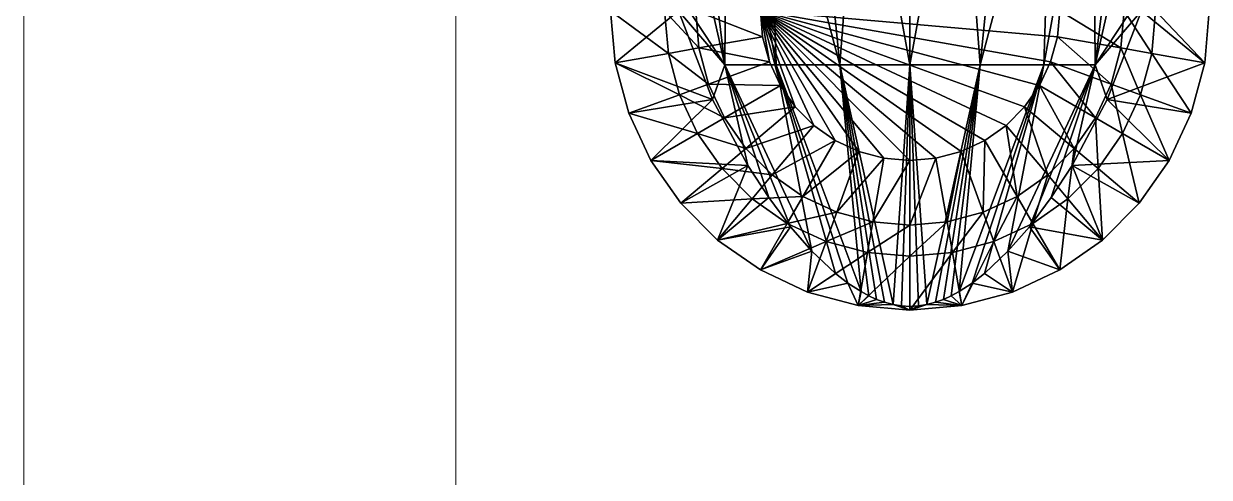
# Model space of a CAD drawing. Header units: inches. Extents: x 0 to 46333, y 12439 to 30520.
# Drawn here: x 17422.5 to 17573.4, y 16145.2 to 16202.9 of the extents above; entities that cross this region are included whole.
import ezdxf

# ---------------------------------------------------------------- set-up
doc = ezdxf.new("R2010")
doc.units = ezdxf.units.IN
doc.header["$MEASUREMENT"] = 0
doc.layers.add('DLX_FL1_LUM', color=7, linetype='Continuous', true_color=0xffd400)
doc.layers.add('v.p', color=7, linetype='Continuous')
doc.layers.add('WC', color=2, linetype='Continuous', lineweight=0)

# ---------------------------------------------------------------- blocks, each defined once
blk = doc.blocks.new('first floor civil')
at = {"layer": 'WC', "color": 9}
for p, q in [((600137.65, 122210.58), (600137.65, 121880.58)), ((600192.65, 122210.58), (600192.65, 121880.58))]:
    blk.add_line(p, q, dxfattribs=at)

msp = doc.modelspace()

# ---------------------------------------------------------------- linework, layer by layer
at = {"layer": 'DLX_FL1_LUM'}
for points in [[(17503.86, 16232.25, 0), (17511.71, 16197.63, 0)], [(17511.71, 16197.63, 0), (17503.86, 16232.25, 0)], [(17511.71, 16197.63, 0), (17507.5, 16232.25, 0)], [(17507.5, 16232.25, 0), (17511.71, 16197.63, 0)], [(17511.98, 16232.25, 0), (17511.71, 16197.63, 0)], [(17511.71, 16197.63, 0), (17511.98, 16232.25, 0)], [(17511.98, 16232.25, 0), (17518.25, 16197.63, 0)], [(17518.25, 16197.63, 0), (17511.98, 16232.25, 0)], [(17518.25, 16197.63, 0), (17517.16, 16232.25, 0)], [(17517.16, 16232.25, 0), (17526.36, 16197.63, 0)], [(17526.36, 16197.63, 0), (17517.16, 16232.25, 0)], [(17517.16, 16232.25, 0), (17518.25, 16197.63, 0)], [(17526.36, 16197.63, 0), (17522.89, 16232.25, 0)], [(17522.89, 16232.25, 0), (17526.36, 16197.63, 0)], [(17529, 16232.25, 0), (17526.36, 16197.63, 0)], [(17526.36, 16197.63, 0), (17529, 16232.25, 0)], [(17529, 16232.25, 0), (17535.29, 16197.63, 0)], [(17535.29, 16197.63, 0), (17529, 16232.25, 0)], [(17535.29, 16197.63, 0), (17535.29, 16232.25, 0)], [(17541.59, 16232.25, 0), (17535.29, 16197.63, 0)], [(17535.29, 16197.63, 0), (17541.59, 16232.25, 0)], [(17535.29, 16232.25, 0), (17535.29, 16197.63, 0)], [(17541.59, 16232.25, 0), (17544.22, 16197.63, 0)], [(17544.22, 16197.63, 0), (17541.59, 16232.25, 0)], [(17544.22, 16197.63, 0), (17547.69, 16232.25, 0)], [(17553.42, 16232.25, 0), (17544.22, 16197.63, 0)], [(17544.22, 16197.63, 0), (17553.42, 16232.25, 0)], [(17547.69, 16232.25, 0), (17544.22, 16197.63, 0)], [(17553.42, 16232.25, 0), (17552.33, 16197.63, 0)], [(17552.33, 16197.63, 0), (17558.61, 16232.25, 0)], [(17552.33, 16197.63, 0), (17553.42, 16232.25, 0)], [(17558.61, 16232.25, 0), (17552.33, 16197.63, 0)], [(17558.61, 16232.25, 0), (17558.87, 16197.63, 0)], [(17558.87, 16197.63, 0), (17558.61, 16232.25, 0)], [(17558.87, 16197.63, 0), (17563.08, 16232.25, 0)], [(17566.72, 16232.25, 0), (17558.87, 16197.63, 0)], [(17558.87, 16197.63, 0), (17566.72, 16232.25, 0)], [(17563.08, 16232.25, 0), (17558.87, 16197.63, 0)], [(17511.71, 16197.63, 0), (17504.71, 16208.27, 0)], [(17504.71, 16208.27, 0), (17511.71, 16197.63, 0)], [(17565.87, 16208.27, 0), (17558.87, 16197.63, 0)], [(17558.87, 16197.63, 0), (17565.87, 16208.27, 0)], [(17504.54, 16199.09, 0), (17497.2, 16204.51, 0)], [(17497.2, 16204.51, 0), (17497.78, 16197.9, 0)], [(17497.2, 16204.51, 0), (17504.54, 16199.09, 0)], [(17497.78, 16197.9, 0), (17497.2, 16204.51, 0)], [(17505.82, 16204.51, 0), (17497.78, 16197.9, 0)], [(17497.78, 16197.9, 0), (17505.82, 16204.51, 0)], [(17504.54, 16199.09, 0), (17504.06, 16204.51, 0)], [(17508.44, 16199.78, 0), (17504.06, 16204.51, 0)], [(17504.06, 16204.51, 0), (17504.54, 16199.09, 0)], [(17504.06, 16204.51, 0), (17508.44, 16199.78, 0)], [(17505.82, 16204.51, 0), (17510.18, 16193.24, 0)], [(17505.82, 16204.51, 0), (17511.71, 16197.63, 0)], [(17510.18, 16193.24, 0), (17505.82, 16204.51, 0)], [(17511.71, 16197.63, 0), (17505.82, 16204.51, 0)], [(17508.44, 16199.78, 0), (17508.03, 16204.51, 0)], [(17516.54, 16201.21, 0), (17508.03, 16204.51, 0)], [(17508.03, 16204.51, 0), (17508.44, 16199.78, 0)], [(17508.03, 16204.51, 0), (17516.54, 16201.21, 0)], [(17516.54, 16201.21, 0), (17516.25, 16204.51, 0)], [(17517.4, 16198, 0), (17516.25, 16204.51, 0)], [(17516.25, 16204.51, 0), (17516.54, 16201.21, 0)], [(17518.8, 16194.99, 0), (17516.25, 16204.51, 0)], [(17516.25, 16204.51, 0), (17517.4, 16198, 0)], [(17520.7, 16192.27, 0), (17516.25, 16204.51, 0)], [(17516.25, 16204.51, 0), (17518.8, 16194.99, 0)], [(17523.05, 16189.92, 0), (17516.25, 16204.51, 0)], [(17516.25, 16204.51, 0), (17520.7, 16192.27, 0)], [(17525.77, 16188.02, 0), (17516.25, 16204.51, 0)], [(17516.25, 16204.51, 0), (17523.05, 16189.92, 0)], [(17528.78, 16186.62, 0), (17516.25, 16204.51, 0)], [(17516.25, 16204.51, 0), (17525.77, 16188.02, 0)], [(17531.98, 16185.76, 0), (17516.25, 16204.51, 0)], [(17516.25, 16204.51, 0), (17528.78, 16186.62, 0)], [(17535.29, 16185.47, 0), (17516.25, 16204.51, 0)], [(17516.25, 16204.51, 0), (17531.98, 16185.76, 0)], [(17538.6, 16185.76, 0), (17516.25, 16204.51, 0)], [(17516.25, 16204.51, 0), (17535.29, 16185.47, 0)], [(17541.81, 16186.62, 0), (17516.25, 16204.51, 0)], [(17516.25, 16204.51, 0), (17538.6, 16185.76, 0)], [(17544.81, 16188.02, 0), (17516.25, 16204.51, 0)], [(17516.25, 16204.51, 0), (17541.81, 16186.62, 0)], [(17547.53, 16189.92, 0), (17516.25, 16204.51, 0)], [(17516.25, 16204.51, 0), (17544.81, 16188.02, 0)], [(17549.88, 16192.27, 0), (17516.25, 16204.51, 0)], [(17516.25, 16204.51, 0), (17547.53, 16189.92, 0)], [(17551.79, 16194.99, 0), (17516.25, 16204.51, 0)], [(17516.25, 16204.51, 0), (17549.88, 16192.27, 0)], [(17553.19, 16198, 0), (17516.25, 16204.51, 0)], [(17516.25, 16204.51, 0), (17551.79, 16194.99, 0)], [(17554.05, 16201.21, 0), (17516.25, 16204.51, 0)], [(17516.25, 16204.51, 0), (17553.19, 16198, 0)], [(17516.25, 16204.51, 0), (17554.05, 16201.21, 0)], [(17554.34, 16204.51, 0), (17554.05, 16201.21, 0)], [(17554.05, 16201.21, 0), (17554.34, 16204.51, 0)], [(17554.34, 16204.51, 0), (17562.14, 16199.78, 0)], [(17562.14, 16199.78, 0), (17554.34, 16204.51, 0)], [(17564.77, 16204.51, 0), (17558.87, 16197.63, 0)], [(17558.87, 16197.63, 0), (17564.77, 16204.51, 0)], [(17560.4, 16193.24, 0), (17564.77, 16204.51, 0)], [(17564.77, 16204.51, 0), (17560.4, 16193.24, 0)], [(17562.56, 16204.51, 0), (17562.14, 16199.78, 0)], [(17562.14, 16199.78, 0), (17562.56, 16204.51, 0)], [(17566.05, 16199.09, 0), (17562.56, 16204.51, 0)], [(17562.56, 16204.51, 0), (17566.05, 16199.09, 0)], [(17572.8, 16197.9, 0), (17564.77, 16204.51, 0)], [(17564.77, 16204.51, 0), (17572.8, 16197.9, 0)], [(17566.53, 16204.51, 0), (17566.05, 16199.09, 0)], [(17566.05, 16199.09, 0), (17566.53, 16204.51, 0)], [(17566.53, 16204.51, 0), (17572.8, 16197.9, 0)], [(17572.8, 16197.9, 0), (17566.53, 16204.51, 0)], [(17572.8, 16197.9, 0), (17573.38, 16204.51, 0)], [(17573.38, 16204.51, 0), (17572.8, 16197.9, 0)], [(17508.44, 16199.78, 0), (17516.54, 16201.21, 0)], [(17516.54, 16201.21, 0), (17508.44, 16199.78, 0)], [(17517.4, 16198, 0), (17516.54, 16201.21, 0)], [(17516.54, 16201.21, 0), (17517.4, 16198, 0)], [(17554.05, 16201.21, 0), (17553.19, 16198, 0)], [(17553.19, 16198, 0), (17554.05, 16201.21, 0)], [(17562.14, 16199.78, 0), (17554.05, 16201.21, 0)], [(17554.05, 16201.21, 0), (17560.91, 16195.19, 0)], [(17554.05, 16201.21, 0), (17562.14, 16199.78, 0)], [(17560.91, 16195.19, 0), (17554.05, 16201.21, 0)], [(17504.54, 16199.09, 0), (17508.44, 16199.78, 0)], [(17508.44, 16199.78, 0), (17504.54, 16199.09, 0)], [(17509.67, 16195.19, 0), (17508.44, 16199.78, 0)], [(17517.4, 16198, 0), (17508.44, 16199.78, 0)], [(17508.44, 16199.78, 0), (17509.67, 16195.19, 0)], [(17508.44, 16199.78, 0), (17517.4, 16198, 0)], [(17562.14, 16199.78, 0), (17560.91, 16195.19, 0)], [(17560.91, 16195.19, 0), (17562.14, 16199.78, 0)], [(17562.14, 16199.78, 0), (17566.05, 16199.09, 0)], [(17562.14, 16199.78, 0), (17564.64, 16193.83, 0)], [(17566.05, 16199.09, 0), (17562.14, 16199.78, 0)], [(17564.64, 16193.83, 0), (17562.14, 16199.78, 0)], [(17497.78, 16197.9, 0), (17504.54, 16199.09, 0)], [(17504.54, 16199.09, 0), (17497.78, 16197.9, 0)], [(17505.94, 16193.83, 0), (17504.54, 16199.09, 0)], [(17509.67, 16195.19, 0), (17504.54, 16199.09, 0)], [(17504.54, 16199.09, 0), (17505.94, 16193.83, 0)], [(17504.54, 16199.09, 0), (17509.67, 16195.19, 0)], [(17566.05, 16199.09, 0), (17564.64, 16193.83, 0)], [(17564.64, 16193.83, 0), (17566.05, 16199.09, 0)], [(17572.8, 16197.9, 0), (17566.05, 16199.09, 0)], [(17566.05, 16199.09, 0), (17571.08, 16191.48, 0)], [(17566.05, 16199.09, 0), (17572.8, 16197.9, 0)], [(17571.08, 16191.48, 0), (17566.05, 16199.09, 0)], [(17505.94, 16193.83, 0), (17497.78, 16197.9, 0)], [(17497.78, 16197.9, 0), (17499.5, 16191.48, 0)], [(17497.78, 16197.9, 0), (17505.94, 16193.83, 0)], [(17499.5, 16191.48, 0), (17497.78, 16197.9, 0)], [(17497.78, 16197.9, 0), (17510.18, 16193.24, 0)], [(17510.18, 16193.24, 0), (17497.78, 16197.9, 0)], [(17509.67, 16195.19, 0), (17517.4, 16198, 0)], [(17517.4, 16198, 0), (17509.67, 16195.19, 0)], [(17510.18, 16193.24, 0), (17511.71, 16197.63, 0)], [(17511.71, 16197.63, 0), (17510.18, 16193.24, 0)], [(17518.25, 16197.63, 0), (17511.71, 16197.63, 0)], [(17514.67, 16184.83, 0), (17511.71, 16197.63, 0)], [(17511.71, 16197.63, 0), (17517.31, 16180.74, 0)], [(17511.71, 16197.63, 0), (17514.67, 16184.83, 0)], [(17511.71, 16197.63, 0), (17522.82, 16173.92, 0)], [(17520.1, 16177.01, 0), (17511.71, 16197.63, 0)], [(17511.71, 16197.63, 0), (17520.1, 16177.01, 0)], [(17517.31, 16180.74, 0), (17511.71, 16197.63, 0)], [(17522.82, 16173.92, 0), (17511.71, 16197.63, 0)], [(17511.71, 16197.63, 0), (17518.25, 16197.63, 0)], [(17518.8, 16194.99, 0), (17517.4, 16198, 0)], [(17517.4, 16198, 0), (17518.8, 16194.99, 0)], [(17526.36, 16197.63, 0), (17518.25, 16197.63, 0)], [(17518.25, 16197.63, 0), (17526.36, 16197.63, 0)], [(17529.06, 16168.78, 0), (17518.25, 16197.63, 0)], [(17518.25, 16197.63, 0), (17529.06, 16168.78, 0)], [(17527.39, 16169.87, 0), (17518.25, 16197.63, 0)], [(17518.25, 16197.63, 0), (17525.81, 16171.09, 0)], [(17522.82, 16173.92, 0), (17518.25, 16197.63, 0)], [(17518.25, 16197.63, 0), (17527.39, 16169.87, 0)], [(17525.81, 16171.09, 0), (17518.25, 16197.63, 0)], [(17518.25, 16197.63, 0), (17522.82, 16173.92, 0)], [(17535.29, 16197.63, 0), (17526.36, 16197.63, 0)], [(17526.36, 16197.63, 0), (17529.06, 16168.78, 0)], [(17526.36, 16197.63, 0), (17531.05, 16167.79, 0)], [(17530.04, 16168.25, 0), (17526.36, 16197.63, 0)], [(17526.36, 16197.63, 0), (17530.04, 16168.25, 0)], [(17529.06, 16168.78, 0), (17526.36, 16197.63, 0)], [(17526.36, 16197.63, 0), (17533.13, 16167.15, 0)], [(17532.05, 16167.43, 0), (17526.36, 16197.63, 0)], [(17526.36, 16197.63, 0), (17532.05, 16167.43, 0)], [(17531.05, 16167.79, 0), (17526.36, 16197.63, 0)], [(17533.13, 16167.15, 0), (17526.36, 16197.63, 0)], [(17526.36, 16197.63, 0), (17535.29, 16197.63, 0)], [(17533.13, 16167.15, 0), (17535.29, 16197.63, 0)], [(17535.29, 16197.63, 0), (17533.13, 16167.15, 0)], [(17534.23, 16166.97, 0), (17535.29, 16197.63, 0)], [(17535.29, 16197.63, 0), (17534.23, 16166.97, 0)], [(17544.22, 16197.63, 0), (17535.29, 16197.63, 0)], [(17535.29, 16197.63, 0), (17537.45, 16167.15, 0)], [(17536.36, 16166.97, 0), (17535.29, 16197.63, 0)], [(17535.29, 16197.63, 0), (17535.29, 16166.9, 0)], [(17535.29, 16197.63, 0), (17536.36, 16166.97, 0)], [(17535.29, 16166.9, 0), (17535.29, 16197.63, 0)], [(17537.45, 16167.15, 0), (17535.29, 16197.63, 0)], [(17535.29, 16197.63, 0), (17544.22, 16197.63, 0)], [(17537.45, 16167.15, 0), (17544.22, 16197.63, 0)], [(17544.22, 16197.63, 0), (17537.45, 16167.15, 0)], [(17538.53, 16167.43, 0), (17544.22, 16197.63, 0)], [(17544.22, 16197.63, 0), (17538.53, 16167.43, 0)], [(17544.22, 16197.63, 0), (17539.54, 16167.79, 0)], [(17539.54, 16167.79, 0), (17544.22, 16197.63, 0)], [(17540.55, 16168.25, 0), (17544.22, 16197.63, 0)], [(17544.22, 16197.63, 0), (17540.55, 16168.25, 0)], [(17541.53, 16168.78, 0), (17552.33, 16197.63, 0)], [(17544.22, 16197.63, 0), (17541.53, 16168.78, 0)], [(17552.33, 16197.63, 0), (17541.53, 16168.78, 0)], [(17541.53, 16168.78, 0), (17544.22, 16197.63, 0)], [(17543.19, 16169.87, 0), (17552.33, 16197.63, 0)], [(17552.33, 16197.63, 0), (17543.19, 16169.87, 0)], [(17552.33, 16197.63, 0), (17544.22, 16197.63, 0)], [(17544.22, 16197.63, 0), (17552.33, 16197.63, 0)], [(17552.33, 16197.63, 0), (17544.77, 16171.09, 0)], [(17544.77, 16171.09, 0), (17552.33, 16197.63, 0)], [(17547.76, 16173.92, 0), (17558.87, 16197.63, 0)], [(17552.33, 16197.63, 0), (17547.76, 16173.92, 0)], [(17558.87, 16197.63, 0), (17547.76, 16173.92, 0)], [(17547.76, 16173.92, 0), (17552.33, 16197.63, 0)], [(17550.49, 16177.01, 0), (17558.87, 16197.63, 0)], [(17558.87, 16197.63, 0), (17550.49, 16177.01, 0)], [(17553.19, 16198, 0), (17551.79, 16194.99, 0)], [(17551.79, 16194.99, 0), (17553.19, 16198, 0)], [(17558.87, 16197.63, 0), (17552.33, 16197.63, 0)], [(17552.33, 16197.63, 0), (17558.87, 16197.63, 0)], [(17560.91, 16195.19, 0), (17553.19, 16198, 0)], [(17553.19, 16198, 0), (17558.9, 16190.88, 0)], [(17553.19, 16198, 0), (17560.91, 16195.19, 0)], [(17558.9, 16190.88, 0), (17553.19, 16198, 0)], [(17553.27, 16180.74, 0), (17558.87, 16197.63, 0)], [(17558.87, 16197.63, 0), (17553.27, 16180.74, 0)], [(17558.87, 16197.63, 0), (17555.92, 16184.83, 0)], [(17555.92, 16184.83, 0), (17558.87, 16197.63, 0)], [(17560.4, 16193.24, 0), (17558.87, 16197.63, 0)], [(17558.87, 16197.63, 0), (17560.4, 16193.24, 0)], [(17560.4, 16193.24, 0), (17572.8, 16197.9, 0)], [(17572.8, 16197.9, 0), (17560.4, 16193.24, 0)], [(17571.08, 16191.48, 0), (17572.8, 16197.9, 0)], [(17572.8, 16197.9, 0), (17571.08, 16191.48, 0)], [(17505.94, 16193.83, 0), (17509.67, 16195.19, 0)], [(17509.67, 16195.19, 0), (17505.94, 16193.83, 0)], [(17511.68, 16190.88, 0), (17509.67, 16195.19, 0)], [(17518.8, 16194.99, 0), (17509.67, 16195.19, 0)], [(17509.67, 16195.19, 0), (17511.68, 16190.88, 0)], [(17509.67, 16195.19, 0), (17518.8, 16194.99, 0)], [(17560.91, 16195.19, 0), (17558.9, 16190.88, 0)], [(17558.9, 16190.88, 0), (17560.91, 16195.19, 0)], [(17560.91, 16195.19, 0), (17562.34, 16188.9, 0)], [(17564.64, 16193.83, 0), (17560.91, 16195.19, 0)], [(17560.91, 16195.19, 0), (17564.64, 16193.83, 0)], [(17562.34, 16188.9, 0), (17560.91, 16195.19, 0)], [(17499.5, 16191.48, 0), (17505.94, 16193.83, 0)], [(17505.94, 16193.83, 0), (17499.5, 16191.48, 0)], [(17508.24, 16188.9, 0), (17505.94, 16193.83, 0)], [(17511.68, 16190.88, 0), (17505.94, 16193.83, 0)], [(17505.94, 16193.83, 0), (17508.24, 16188.9, 0)], [(17505.94, 16193.83, 0), (17511.68, 16190.88, 0)], [(17511.68, 16190.88, 0), (17518.8, 16194.99, 0)], [(17518.8, 16194.99, 0), (17511.68, 16190.88, 0)], [(17520.7, 16192.27, 0), (17518.8, 16194.99, 0)], [(17518.8, 16194.99, 0), (17520.7, 16192.27, 0)], [(17551.79, 16194.99, 0), (17549.88, 16192.27, 0)], [(17549.88, 16192.27, 0), (17551.79, 16194.99, 0)], [(17558.9, 16190.88, 0), (17551.79, 16194.99, 0)], [(17551.79, 16194.99, 0), (17556.18, 16186.99, 0)], [(17551.79, 16194.99, 0), (17558.9, 16190.88, 0)], [(17556.18, 16186.99, 0), (17551.79, 16194.99, 0)], [(17564.64, 16193.83, 0), (17562.34, 16188.9, 0)], [(17562.34, 16188.9, 0), (17564.64, 16193.83, 0)], [(17571.08, 16191.48, 0), (17564.64, 16193.83, 0)], [(17564.64, 16193.83, 0), (17568.28, 16185.47, 0)], [(17564.64, 16193.83, 0), (17571.08, 16191.48, 0)], [(17568.28, 16185.47, 0), (17564.64, 16193.83, 0)], [(17499.5, 16191.48, 0), (17510.18, 16193.24, 0)], [(17510.18, 16193.24, 0), (17499.5, 16191.48, 0)], [(17510.18, 16193.24, 0), (17502.31, 16185.47, 0)], [(17502.31, 16185.47, 0), (17510.18, 16193.24, 0)], [(17510.18, 16193.24, 0), (17514.67, 16184.83, 0)], [(17514.67, 16184.83, 0), (17510.18, 16193.24, 0)], [(17520.7, 16192.27, 0), (17511.68, 16190.88, 0)], [(17511.68, 16190.88, 0), (17520.7, 16192.27, 0)], [(17514.41, 16186.99, 0), (17520.7, 16192.27, 0)], [(17520.7, 16192.27, 0), (17514.41, 16186.99, 0)], [(17523.05, 16189.92, 0), (17520.7, 16192.27, 0)], [(17520.7, 16192.27, 0), (17523.05, 16189.92, 0)], [(17549.88, 16192.27, 0), (17547.53, 16189.92, 0)], [(17547.53, 16189.92, 0), (17549.88, 16192.27, 0)], [(17556.18, 16186.99, 0), (17549.88, 16192.27, 0)], [(17549.88, 16192.27, 0), (17552.82, 16183.63, 0)], [(17549.88, 16192.27, 0), (17556.18, 16186.99, 0)], [(17552.82, 16183.63, 0), (17549.88, 16192.27, 0)], [(17555.92, 16184.83, 0), (17560.4, 16193.24, 0)], [(17560.4, 16193.24, 0), (17555.92, 16184.83, 0)], [(17560.4, 16193.24, 0), (17571.08, 16191.48, 0)], [(17568.28, 16185.47, 0), (17560.4, 16193.24, 0)], [(17571.08, 16191.48, 0), (17560.4, 16193.24, 0)], [(17560.4, 16193.24, 0), (17568.28, 16185.47, 0)], [(17508.24, 16188.9, 0), (17499.5, 16191.48, 0)], [(17499.5, 16191.48, 0), (17502.31, 16185.47, 0)], [(17499.5, 16191.48, 0), (17508.24, 16188.9, 0)], [(17502.31, 16185.47, 0), (17499.5, 16191.48, 0)], [(17508.24, 16188.9, 0), (17511.68, 16190.88, 0)], [(17511.68, 16190.88, 0), (17508.24, 16188.9, 0)], [(17514.41, 16186.99, 0), (17511.68, 16190.88, 0)], [(17511.68, 16190.88, 0), (17514.41, 16186.99, 0)], [(17558.9, 16190.88, 0), (17556.18, 16186.99, 0)], [(17556.18, 16186.99, 0), (17558.9, 16190.88, 0)], [(17558.9, 16190.88, 0), (17559.22, 16184.44, 0)], [(17562.34, 16188.9, 0), (17558.9, 16190.88, 0)], [(17558.9, 16190.88, 0), (17562.34, 16188.9, 0)], [(17559.22, 16184.44, 0), (17558.9, 16190.88, 0)], [(17568.28, 16185.47, 0), (17571.08, 16191.48, 0)], [(17571.08, 16191.48, 0), (17568.28, 16185.47, 0)], [(17523.05, 16189.92, 0), (17514.41, 16186.99, 0)], [(17514.41, 16186.99, 0), (17523.05, 16189.92, 0)], [(17517.77, 16183.63, 0), (17523.05, 16189.92, 0)], [(17523.05, 16189.92, 0), (17517.77, 16183.63, 0)], [(17525.77, 16188.02, 0), (17523.05, 16189.92, 0)], [(17523.05, 16189.92, 0), (17525.77, 16188.02, 0)], [(17547.53, 16189.92, 0), (17544.81, 16188.02, 0)], [(17544.81, 16188.02, 0), (17547.53, 16189.92, 0)], [(17552.82, 16183.63, 0), (17547.53, 16189.92, 0)], [(17547.53, 16189.92, 0), (17548.93, 16180.9, 0)], [(17547.53, 16189.92, 0), (17552.82, 16183.63, 0)], [(17548.93, 16180.9, 0), (17547.53, 16189.92, 0)], [(17502.31, 16185.47, 0), (17508.24, 16188.9, 0)], [(17508.24, 16188.9, 0), (17502.31, 16185.47, 0)], [(17511.37, 16184.44, 0), (17508.24, 16188.9, 0)], [(17514.41, 16186.99, 0), (17508.24, 16188.9, 0)], [(17508.24, 16188.9, 0), (17511.37, 16184.44, 0)], [(17508.24, 16188.9, 0), (17514.41, 16186.99, 0)], [(17525.77, 16188.02, 0), (17517.77, 16183.63, 0)], [(17517.77, 16183.63, 0), (17525.77, 16188.02, 0)], [(17521.66, 16180.9, 0), (17525.77, 16188.02, 0)], [(17525.77, 16188.02, 0), (17521.66, 16180.9, 0)], [(17528.78, 16186.62, 0), (17525.77, 16188.02, 0)], [(17525.77, 16188.02, 0), (17528.78, 16186.62, 0)], [(17544.81, 16188.02, 0), (17541.81, 16186.62, 0)], [(17541.81, 16186.62, 0), (17544.81, 16188.02, 0)], [(17544.81, 16188.02, 0), (17544.62, 16178.89, 0)], [(17544.62, 16178.89, 0), (17544.81, 16188.02, 0)], [(17548.93, 16180.9, 0), (17544.81, 16188.02, 0)], [(17544.81, 16188.02, 0), (17548.93, 16180.9, 0)], [(17562.34, 16188.9, 0), (17559.22, 16184.44, 0)], [(17559.22, 16184.44, 0), (17562.34, 16188.9, 0)], [(17568.28, 16185.47, 0), (17562.34, 16188.9, 0)], [(17562.34, 16188.9, 0), (17564.47, 16180.03, 0)], [(17562.34, 16188.9, 0), (17568.28, 16185.47, 0)], [(17564.47, 16180.03, 0), (17562.34, 16188.9, 0)], [(17511.37, 16184.44, 0), (17514.41, 16186.99, 0)], [(17514.41, 16186.99, 0), (17511.37, 16184.44, 0)], [(17517.77, 16183.63, 0), (17514.41, 16186.99, 0)], [(17514.41, 16186.99, 0), (17517.77, 16183.63, 0)], [(17528.78, 16186.62, 0), (17521.66, 16180.9, 0)], [(17521.66, 16180.9, 0), (17528.78, 16186.62, 0)], [(17525.97, 16178.89, 0), (17528.78, 16186.62, 0)], [(17528.78, 16186.62, 0), (17525.97, 16178.89, 0)], [(17531.98, 16185.76, 0), (17528.78, 16186.62, 0)], [(17528.78, 16186.62, 0), (17531.98, 16185.76, 0)], [(17541.81, 16186.62, 0), (17538.6, 16185.76, 0)], [(17538.6, 16185.76, 0), (17541.81, 16186.62, 0)], [(17541.81, 16186.62, 0), (17540.03, 16177.66, 0)], [(17540.03, 16177.66, 0), (17541.81, 16186.62, 0)], [(17544.62, 16178.89, 0), (17541.81, 16186.62, 0)], [(17541.81, 16186.62, 0), (17544.62, 16178.89, 0)], [(17556.18, 16186.99, 0), (17552.82, 16183.63, 0)], [(17552.82, 16183.63, 0), (17556.18, 16186.99, 0)], [(17556.18, 16186.99, 0), (17555.37, 16180.59, 0)], [(17555.37, 16180.59, 0), (17556.18, 16186.99, 0)], [(17559.22, 16184.44, 0), (17556.18, 16186.99, 0)], [(17556.18, 16186.99, 0), (17559.22, 16184.44, 0)], [(17511.37, 16184.44, 0), (17502.31, 16185.47, 0)], [(17502.31, 16185.47, 0), (17506.11, 16180.03, 0)], [(17502.31, 16185.47, 0), (17511.37, 16184.44, 0)], [(17506.11, 16180.03, 0), (17502.31, 16185.47, 0)], [(17502.31, 16185.47, 0), (17514.67, 16184.83, 0)], [(17514.67, 16184.83, 0), (17502.31, 16185.47, 0)], [(17514.67, 16184.83, 0), (17506.11, 16180.03, 0)], [(17506.11, 16180.03, 0), (17514.67, 16184.83, 0)], [(17514.67, 16184.83, 0), (17510.81, 16175.34, 0)], [(17510.81, 16175.34, 0), (17514.67, 16184.83, 0)], [(17514.67, 16184.83, 0), (17517.31, 16180.74, 0)], [(17517.31, 16180.74, 0), (17514.67, 16184.83, 0)], [(17531.98, 16185.76, 0), (17525.97, 16178.89, 0)], [(17525.97, 16178.89, 0), (17531.98, 16185.76, 0)], [(17530.56, 16177.66, 0), (17531.98, 16185.76, 0)], [(17531.98, 16185.76, 0), (17530.56, 16177.66, 0)], [(17535.29, 16185.47, 0), (17530.56, 16177.66, 0)], [(17530.56, 16177.66, 0), (17535.29, 16185.47, 0)], [(17535.29, 16185.47, 0), (17531.98, 16185.76, 0)], [(17531.98, 16185.76, 0), (17535.29, 16185.47, 0)], [(17538.6, 16185.76, 0), (17535.29, 16177.25, 0)], [(17535.29, 16177.25, 0), (17538.6, 16185.76, 0)], [(17538.6, 16185.76, 0), (17535.29, 16185.47, 0)], [(17535.29, 16185.47, 0), (17538.6, 16185.76, 0)], [(17535.29, 16177.25, 0), (17535.29, 16185.47, 0)], [(17535.29, 16185.47, 0), (17535.29, 16177.25, 0)], [(17540.03, 16177.66, 0), (17538.6, 16185.76, 0)], [(17538.6, 16185.76, 0), (17540.03, 16177.66, 0)], [(17553.27, 16180.74, 0), (17555.92, 16184.83, 0)], [(17555.92, 16184.83, 0), (17553.27, 16180.74, 0)], [(17555.92, 16184.83, 0), (17568.28, 16185.47, 0)], [(17568.28, 16185.47, 0), (17555.92, 16184.83, 0)], [(17564.47, 16180.03, 0), (17555.92, 16184.83, 0)], [(17555.92, 16184.83, 0), (17564.47, 16180.03, 0)], [(17559.77, 16175.34, 0), (17555.92, 16184.83, 0)], [(17555.92, 16184.83, 0), (17559.77, 16175.34, 0)], [(17564.47, 16180.03, 0), (17568.28, 16185.47, 0)], [(17568.28, 16185.47, 0), (17564.47, 16180.03, 0)], [(17506.11, 16180.03, 0), (17511.37, 16184.44, 0)], [(17511.37, 16184.44, 0), (17506.11, 16180.03, 0)], [(17515.22, 16180.59, 0), (17511.37, 16184.44, 0)], [(17517.77, 16183.63, 0), (17511.37, 16184.44, 0)], [(17511.37, 16184.44, 0), (17515.22, 16180.59, 0)], [(17511.37, 16184.44, 0), (17517.77, 16183.63, 0)], [(17515.22, 16180.59, 0), (17517.77, 16183.63, 0)], [(17517.77, 16183.63, 0), (17515.22, 16180.59, 0)], [(17521.66, 16180.9, 0), (17517.77, 16183.63, 0)], [(17517.77, 16183.63, 0), (17521.66, 16180.9, 0)], [(17552.82, 16183.63, 0), (17548.93, 16180.9, 0)], [(17548.93, 16180.9, 0), (17552.82, 16183.63, 0)], [(17552.82, 16183.63, 0), (17550.91, 16177.46, 0)], [(17550.91, 16177.46, 0), (17552.82, 16183.63, 0)], [(17555.37, 16180.59, 0), (17552.82, 16183.63, 0)], [(17552.82, 16183.63, 0), (17555.37, 16180.59, 0)], [(17559.22, 16184.44, 0), (17555.37, 16180.59, 0)], [(17555.37, 16180.59, 0), (17559.22, 16184.44, 0)], [(17564.47, 16180.03, 0), (17559.22, 16184.44, 0)], [(17559.22, 16184.44, 0), (17559.77, 16175.34, 0)], [(17559.22, 16184.44, 0), (17564.47, 16180.03, 0)], [(17559.77, 16175.34, 0), (17559.22, 16184.44, 0)], [(17515.22, 16180.59, 0), (17506.11, 16180.03, 0)], [(17506.11, 16180.03, 0), (17515.22, 16180.59, 0)], [(17506.11, 16180.03, 0), (17510.81, 16175.34, 0)], [(17510.81, 16175.34, 0), (17506.11, 16180.03, 0)], [(17517.31, 16180.74, 0), (17510.81, 16175.34, 0)], [(17510.81, 16175.34, 0), (17517.31, 16180.74, 0)], [(17510.81, 16175.34, 0), (17515.22, 16180.59, 0)], [(17515.22, 16180.59, 0), (17510.81, 16175.34, 0)], [(17521.66, 16180.9, 0), (17515.22, 16180.59, 0)], [(17515.22, 16180.59, 0), (17521.66, 16180.9, 0)], [(17519.68, 16177.46, 0), (17515.22, 16180.59, 0)], [(17515.22, 16180.59, 0), (17519.68, 16177.46, 0)], [(17517.31, 16180.74, 0), (17520.1, 16177.01, 0)], [(17520.1, 16177.01, 0), (17517.31, 16180.74, 0)], [(17519.68, 16177.46, 0), (17521.66, 16180.9, 0)], [(17521.66, 16180.9, 0), (17519.68, 16177.46, 0)], [(17525.97, 16178.89, 0), (17521.66, 16180.9, 0)], [(17521.66, 16180.9, 0), (17525.97, 16178.89, 0)], [(17548.93, 16180.9, 0), (17544.62, 16178.89, 0)], [(17544.62, 16178.89, 0), (17548.93, 16180.9, 0)], [(17548.93, 16180.9, 0), (17545.97, 16175.16, 0)], [(17545.97, 16175.16, 0), (17548.93, 16180.9, 0)], [(17550.91, 16177.46, 0), (17548.93, 16180.9, 0)], [(17548.93, 16180.9, 0), (17550.91, 16177.46, 0)], [(17550.49, 16177.01, 0), (17553.27, 16180.74, 0)], [(17553.27, 16180.74, 0), (17550.49, 16177.01, 0)], [(17555.37, 16180.59, 0), (17550.91, 16177.46, 0)], [(17550.91, 16177.46, 0), (17555.37, 16180.59, 0)], [(17553.27, 16180.74, 0), (17559.77, 16175.34, 0)], [(17559.77, 16175.34, 0), (17553.27, 16180.74, 0)], [(17555.37, 16180.59, 0), (17554.34, 16171.53, 0)], [(17554.34, 16171.53, 0), (17555.37, 16180.59, 0)], [(17559.77, 16175.34, 0), (17555.37, 16180.59, 0)], [(17555.37, 16180.59, 0), (17559.77, 16175.34, 0)], [(17559.77, 16175.34, 0), (17564.47, 16180.03, 0)], [(17564.47, 16180.03, 0), (17559.77, 16175.34, 0)], [(17525.97, 16178.89, 0), (17519.68, 16177.46, 0)], [(17519.68, 16177.46, 0), (17525.97, 16178.89, 0)], [(17524.61, 16175.16, 0), (17525.97, 16178.89, 0)], [(17525.97, 16178.89, 0), (17524.61, 16175.16, 0)], [(17530.56, 16177.66, 0), (17525.97, 16178.89, 0)], [(17525.97, 16178.89, 0), (17530.56, 16177.66, 0)], [(17544.62, 16178.89, 0), (17540.03, 16177.66, 0)], [(17540.03, 16177.66, 0), (17544.62, 16178.89, 0)], [(17544.62, 16178.89, 0), (17540.72, 16173.75, 0)], [(17540.72, 16173.75, 0), (17544.62, 16178.89, 0)], [(17545.97, 16175.16, 0), (17544.62, 16178.89, 0)], [(17544.62, 16178.89, 0), (17545.97, 16175.16, 0)], [(17519.68, 16177.46, 0), (17510.81, 16175.34, 0)], [(17510.81, 16175.34, 0), (17519.68, 16177.46, 0)], [(17510.81, 16175.34, 0), (17520.1, 16177.01, 0)], [(17520.1, 16177.01, 0), (17510.81, 16175.34, 0)], [(17516.25, 16171.53, 0), (17519.68, 16177.46, 0)], [(17519.68, 16177.46, 0), (17516.25, 16171.53, 0)], [(17520.1, 16177.01, 0), (17516.25, 16171.53, 0)], [(17516.25, 16171.53, 0), (17520.1, 16177.01, 0)], [(17524.61, 16175.16, 0), (17519.68, 16177.46, 0)], [(17519.68, 16177.46, 0), (17524.61, 16175.16, 0)], [(17520.1, 16177.01, 0), (17522.82, 16173.92, 0)], [(17522.82, 16173.92, 0), (17520.1, 16177.01, 0)], [(17530.56, 16177.66, 0), (17524.61, 16175.16, 0)], [(17524.61, 16175.16, 0), (17530.56, 16177.66, 0)], [(17529.87, 16173.75, 0), (17530.56, 16177.66, 0)], [(17530.56, 16177.66, 0), (17529.87, 16173.75, 0)], [(17535.29, 16177.25, 0), (17529.87, 16173.75, 0)], [(17529.87, 16173.75, 0), (17535.29, 16177.25, 0)], [(17535.29, 16177.25, 0), (17530.56, 16177.66, 0)], [(17530.56, 16177.66, 0), (17535.29, 16177.25, 0)], [(17540.03, 16177.66, 0), (17535.29, 16173.28, 0)], [(17535.29, 16173.28, 0), (17540.03, 16177.66, 0)], [(17540.03, 16177.66, 0), (17535.29, 16177.25, 0)], [(17535.29, 16177.25, 0), (17540.03, 16177.66, 0)], [(17535.29, 16173.28, 0), (17535.29, 16177.25, 0)], [(17535.29, 16177.25, 0), (17535.29, 16173.28, 0)], [(17540.72, 16173.75, 0), (17540.03, 16177.66, 0)], [(17540.03, 16177.66, 0), (17540.72, 16173.75, 0)], [(17550.91, 16177.46, 0), (17545.97, 16175.16, 0)], [(17545.97, 16175.16, 0), (17550.91, 16177.46, 0)], [(17547.76, 16173.92, 0), (17550.49, 16177.01, 0)], [(17550.49, 16177.01, 0), (17547.76, 16173.92, 0)], [(17550.91, 16177.46, 0), (17548.32, 16168.72, 0)], [(17548.32, 16168.72, 0), (17550.91, 16177.46, 0)], [(17550.49, 16177.01, 0), (17559.77, 16175.34, 0)], [(17554.34, 16171.53, 0), (17550.49, 16177.01, 0)], [(17550.49, 16177.01, 0), (17554.34, 16171.53, 0)], [(17559.77, 16175.34, 0), (17550.49, 16177.01, 0)], [(17554.34, 16171.53, 0), (17550.91, 16177.46, 0)], [(17550.91, 16177.46, 0), (17554.34, 16171.53, 0)], [(17510.81, 16175.34, 0), (17516.25, 16171.53, 0)], [(17516.25, 16171.53, 0), (17510.81, 16175.34, 0)], [(17524.61, 16175.16, 0), (17516.25, 16171.53, 0)], [(17516.25, 16171.53, 0), (17524.61, 16175.16, 0)], [(17522.27, 16168.72, 0), (17524.61, 16175.16, 0)], [(17524.61, 16175.16, 0), (17522.27, 16168.72, 0)], [(17529.87, 16173.75, 0), (17524.61, 16175.16, 0)], [(17524.61, 16175.16, 0), (17529.87, 16173.75, 0)], [(17545.97, 16175.16, 0), (17540.72, 16173.75, 0)], [(17540.72, 16173.75, 0), (17545.97, 16175.16, 0)], [(17545.97, 16175.16, 0), (17541.91, 16167, 0)], [(17541.91, 16167, 0), (17545.97, 16175.16, 0)], [(17548.32, 16168.72, 0), (17545.97, 16175.16, 0)], [(17545.97, 16175.16, 0), (17548.32, 16168.72, 0)], [(17554.34, 16171.53, 0), (17559.77, 16175.34, 0)], [(17559.77, 16175.34, 0), (17554.34, 16171.53, 0)], [(17516.25, 16171.53, 0), (17522.82, 16173.92, 0)], [(17522.82, 16173.92, 0), (17516.25, 16171.53, 0)], [(17522.82, 16173.92, 0), (17522.27, 16168.72, 0)], [(17522.27, 16168.72, 0), (17522.82, 16173.92, 0)], [(17529.87, 16173.75, 0), (17522.27, 16168.72, 0)], [(17522.27, 16168.72, 0), (17529.87, 16173.75, 0)], [(17522.82, 16173.92, 0), (17525.81, 16171.09, 0)], [(17525.81, 16171.09, 0), (17522.82, 16173.92, 0)], [(17528.68, 16167, 0), (17529.87, 16173.75, 0)], [(17529.87, 16173.75, 0), (17528.68, 16167, 0)], [(17535.29, 16173.28, 0), (17528.68, 16167, 0)], [(17528.68, 16167, 0), (17535.29, 16173.28, 0)], [(17535.29, 16173.28, 0), (17529.87, 16173.75, 0)], [(17529.87, 16173.75, 0), (17535.29, 16173.28, 0)], [(17540.72, 16173.75, 0), (17535.29, 16166.42, 0)], [(17535.29, 16166.42, 0), (17540.72, 16173.75, 0)], [(17540.72, 16173.75, 0), (17535.29, 16173.28, 0)], [(17535.29, 16173.28, 0), (17540.72, 16173.75, 0)], [(17535.29, 16166.42, 0), (17535.29, 16173.28, 0)], [(17535.29, 16173.28, 0), (17535.29, 16166.42, 0)], [(17541.91, 16167, 0), (17540.72, 16173.75, 0)], [(17540.72, 16173.75, 0), (17541.91, 16167, 0)], [(17544.77, 16171.09, 0), (17547.76, 16173.92, 0)], [(17547.76, 16173.92, 0), (17544.77, 16171.09, 0)], [(17547.76, 16173.92, 0), (17554.34, 16171.53, 0)], [(17548.32, 16168.72, 0), (17547.76, 16173.92, 0)], [(17547.76, 16173.92, 0), (17548.32, 16168.72, 0)], [(17554.34, 16171.53, 0), (17547.76, 16173.92, 0)], [(17516.25, 16171.53, 0), (17522.27, 16168.72, 0)], [(17522.27, 16168.72, 0), (17516.25, 16171.53, 0)], [(17525.81, 16171.09, 0), (17522.27, 16168.72, 0)], [(17522.27, 16168.72, 0), (17525.81, 16171.09, 0)], [(17525.81, 16171.09, 0), (17527.39, 16169.87, 0)], [(17527.39, 16169.87, 0), (17525.81, 16171.09, 0)], [(17543.19, 16169.87, 0), (17544.77, 16171.09, 0)], [(17544.77, 16171.09, 0), (17543.19, 16169.87, 0)], [(17544.77, 16171.09, 0), (17548.32, 16168.72, 0)], [(17548.32, 16168.72, 0), (17544.77, 16171.09, 0)], [(17548.32, 16168.72, 0), (17554.34, 16171.53, 0)], [(17554.34, 16171.53, 0), (17548.32, 16168.72, 0)], [(17522.27, 16168.72, 0), (17527.39, 16169.87, 0)], [(17527.39, 16169.87, 0), (17522.27, 16168.72, 0)], [(17527.39, 16169.87, 0), (17528.68, 16167, 0)], [(17528.68, 16167, 0), (17527.39, 16169.87, 0)], [(17527.39, 16169.87, 0), (17529.06, 16168.78, 0)], [(17529.06, 16168.78, 0), (17527.39, 16169.87, 0)], [(17541.53, 16168.78, 0), (17543.19, 16169.87, 0)], [(17543.19, 16169.87, 0), (17541.53, 16168.78, 0)], [(17541.91, 16167, 0), (17543.19, 16169.87, 0)], [(17543.19, 16169.87, 0), (17541.91, 16167, 0)], [(17543.19, 16169.87, 0), (17548.32, 16168.72, 0)], [(17548.32, 16168.72, 0), (17543.19, 16169.87, 0)], [(17522.27, 16168.72, 0), (17528.68, 16167, 0)], [(17528.68, 16167, 0), (17522.27, 16168.72, 0)], [(17529.06, 16168.78, 0), (17528.68, 16167, 0)], [(17528.68, 16167, 0), (17529.06, 16168.78, 0)], [(17530.04, 16168.25, 0), (17528.68, 16167, 0)], [(17528.68, 16167, 0), (17530.04, 16168.25, 0)], [(17529.06, 16168.78, 0), (17530.04, 16168.25, 0)], [(17530.04, 16168.25, 0), (17529.06, 16168.78, 0)], [(17530.04, 16168.25, 0), (17531.05, 16167.79, 0)], [(17531.05, 16167.79, 0), (17530.04, 16168.25, 0)], [(17539.54, 16167.79, 0), (17540.55, 16168.25, 0)], [(17540.55, 16168.25, 0), (17539.54, 16167.79, 0)], [(17540.55, 16168.25, 0), (17541.53, 16168.78, 0)], [(17541.53, 16168.78, 0), (17540.55, 16168.25, 0)], [(17540.55, 16168.25, 0), (17541.91, 16167, 0)], [(17541.91, 16167, 0), (17540.55, 16168.25, 0)], [(17541.53, 16168.78, 0), (17541.91, 16167, 0)], [(17541.91, 16167, 0), (17541.53, 16168.78, 0)], [(17541.91, 16167, 0), (17548.32, 16168.72, 0)], [(17548.32, 16168.72, 0), (17541.91, 16167, 0)], [(17531.05, 16167.79, 0), (17528.68, 16167, 0)], [(17528.68, 16167, 0), (17531.05, 16167.79, 0)], [(17532.05, 16167.43, 0), (17528.68, 16167, 0)], [(17528.68, 16167, 0), (17532.05, 16167.43, 0)], [(17528.68, 16167, 0), (17533.13, 16167.15, 0)], [(17533.13, 16167.15, 0), (17528.68, 16167, 0)], [(17528.68, 16167, 0), (17535.29, 16166.42, 0)], [(17535.29, 16166.42, 0), (17528.68, 16167, 0)], [(17531.05, 16167.79, 0), (17532.05, 16167.43, 0)], [(17532.05, 16167.43, 0), (17531.05, 16167.79, 0)], [(17532.05, 16167.43, 0), (17533.13, 16167.15, 0)], [(17533.13, 16167.15, 0), (17532.05, 16167.43, 0)], [(17533.13, 16167.15, 0), (17535.29, 16166.42, 0)], [(17535.29, 16166.42, 0), (17533.13, 16167.15, 0)], [(17533.13, 16167.15, 0), (17534.23, 16166.97, 0)], [(17534.23, 16166.97, 0), (17533.13, 16167.15, 0)], [(17534.23, 16166.97, 0), (17535.29, 16166.42, 0)], [(17535.29, 16166.42, 0), (17534.23, 16166.97, 0)], [(17534.23, 16166.97, 0), (17535.29, 16166.9, 0)], [(17535.29, 16166.9, 0), (17534.23, 16166.97, 0)], [(17535.29, 16166.42, 0), (17537.45, 16167.15, 0)], [(17537.45, 16167.15, 0), (17535.29, 16166.42, 0)], [(17535.29, 16166.42, 0), (17541.91, 16167, 0)], [(17541.91, 16167, 0), (17535.29, 16166.42, 0)], [(17536.36, 16166.97, 0), (17535.29, 16166.42, 0)], [(17535.29, 16166.9, 0), (17536.36, 16166.97, 0)], [(17535.29, 16166.42, 0), (17536.36, 16166.97, 0)], [(17536.36, 16166.97, 0), (17535.29, 16166.9, 0)], [(17535.29, 16166.9, 0), (17535.29, 16166.42, 0)], [(17535.29, 16166.42, 0), (17535.29, 16166.9, 0)], [(17536.36, 16166.97, 0), (17537.45, 16167.15, 0)], [(17537.45, 16167.15, 0), (17536.36, 16166.97, 0)], [(17537.45, 16167.15, 0), (17538.53, 16167.43, 0)], [(17538.53, 16167.43, 0), (17537.45, 16167.15, 0)], [(17537.45, 16167.15, 0), (17541.91, 16167, 0)], [(17541.91, 16167, 0), (17537.45, 16167.15, 0)], [(17538.53, 16167.43, 0), (17539.54, 16167.79, 0)], [(17539.54, 16167.79, 0), (17538.53, 16167.43, 0)], [(17538.53, 16167.43, 0), (17541.91, 16167, 0)], [(17541.91, 16167, 0), (17538.53, 16167.43, 0)], [(17539.54, 16167.79, 0), (17541.91, 16167, 0)], [(17541.91, 16167, 0), (17539.54, 16167.79, 0)]]:
    msp.add_polyline3d(points, dxfattribs=at)

# ---------------------------------------------------------------- block references
at = {"layer": 'v.p', "color": 1, "linetype": 'Continuous'}
msp.add_blockref('first floor civil', (-582715.15, -105895.12), dxfattribs=at)

doc.saveas('drawing.dxf')
